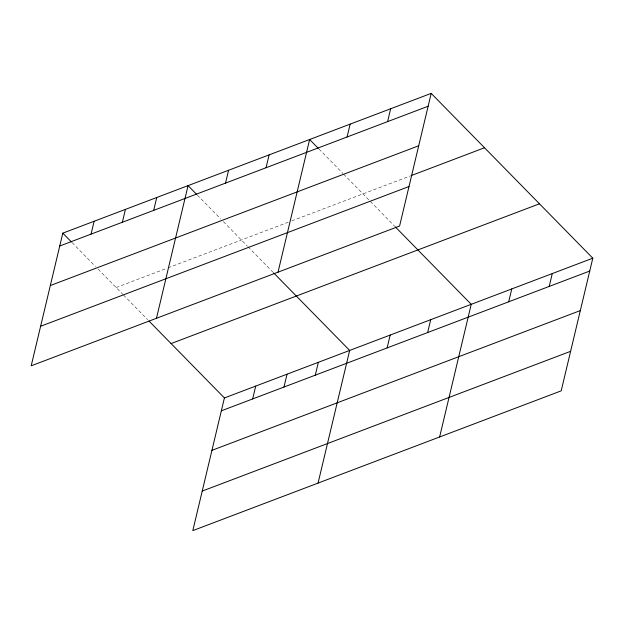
<?xml version="1.0" encoding="UTF-8"?>
<svg xmlns="http://www.w3.org/2000/svg" width="624" height="624" viewBox="0 0 624 624"><rect width="100%" height="100%" fill="white"/><g stroke="black" fill="none" stroke-linecap="round" stroke-linejoin="round"><path stroke-width="0.47" stroke-dasharray="3.12 2.34" d="M116.134 287.531L167.131 268.187M168.028 267.844L288.21 222.245M291.814 220.88L410.686 175.781M318.958 149.019L342.958 173.495M343.621 174.174L394.446 226.005M197.387 195.14L220.724 218.938M223.392 221.66L247.416 246.16M248.087 246.847L272.883 272.126M72.142 242.666L95.472 266.456M98.14 269.178L122.834 294.364M123.505 295.051L147.631 319.652"/><path stroke-width="0.94" d="M431.192 93.382L62.806 233.15L31.2 365.812L399.586 226.044L431.192 93.382L592.8 258.188L561.194 390.85L192.808 530.618L224.414 397.956L592.8 258.188M91.057 234.125L94.115 221.27M122.366 222.245L125.432 209.383M153.683 210.366L156.741 197.504M156.452 318.295L188.058 185.624L196.724 194.462M225.514 183.113L228.579 170.251M266.042 167.739L269.1 154.877M278.023 272.173L309.629 139.503L318.295 148.34M252.658 398.931L255.723 386.077M283.975 387.052L287.04 374.189M347.084 136.991L350.15 124.129M315.284 375.172L318.349 362.31M387.605 121.618L390.671 108.755M318.061 483.101L349.666 350.431L273.554 272.813M387.122 347.919L390.187 335.057M427.643 332.545L430.708 319.683M439.624 436.979L471.229 304.309L395.117 226.691M508.693 301.798L511.758 288.935M549.214 286.424L552.279 273.562M59.74 246.004L428.126 106.244M50.326 285.542L418.712 145.774M411.583 175.438L484.52 147.763M40.622 326.274L409.009 186.514M171.085 343.567L539.471 203.798M221.348 410.81L589.735 271.05M211.926 450.349L580.32 310.58M202.223 491.08L570.617 351.32M62.806 233.15L71.471 241.987M148.972 321.017L224.414 397.956"/></g></svg>
